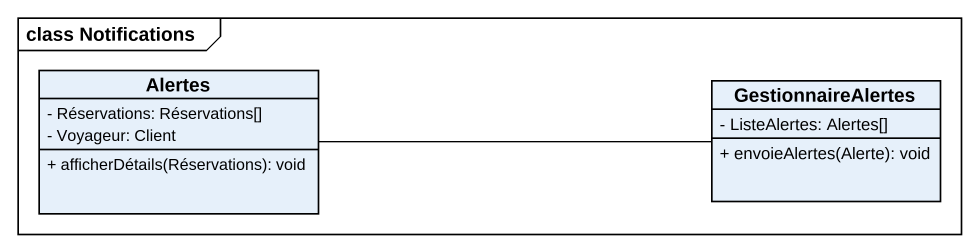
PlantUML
@startuml
mainframe class Notifications
hide circle
hide empty members
skinparam classAttributeIconSize 0
class Alertes {
  - Réservations: Réservations[]
  - Voyageur: Client
  + afficherDétails(Réservations): void
}
class GestionnaireAlertes {
  - ListeAlertes: Alertes[]
  + envoieAlertes(Alerte): void
}
GestionnaireAlertes -left- Alertes
@enduml
